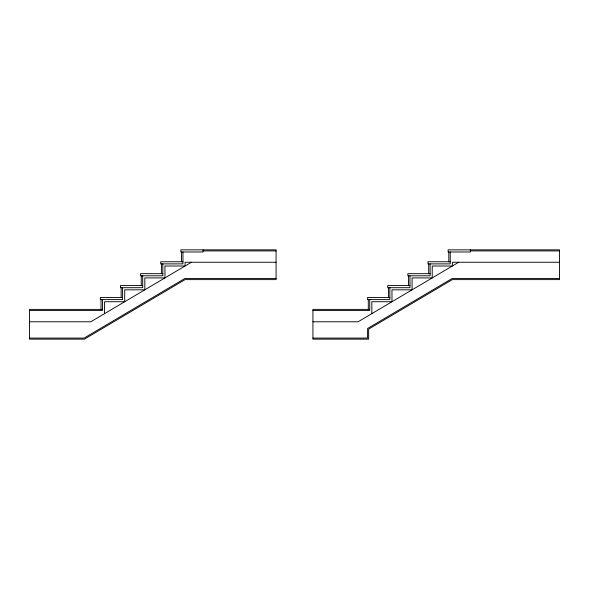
<?xml version="1.0" encoding="UTF-8"?>
<svg xmlns="http://www.w3.org/2000/svg" width="589" height="589" viewBox="0 0 589 589"><rect width="100%" height="100%" fill="white"/><g stroke="black" fill="none" stroke-linecap="round" stroke-linejoin="round"><path stroke-width="0.88" d="M191.425 262.252L90.794 321.785L29.45 321.785M458.706 262.252L358.068 321.785L312.928 321.785M203.08 250.914L276.072 250.914M470.353 250.914L559.55 250.914M182.951 261.759L160.701 261.759L160.701 263.887L182.951 263.887L182.951 251.982M450.224 261.759L427.975 261.759L427.975 263.887L450.224 263.887L450.224 251.982M276.072 262.252L185.079 262.252L185.079 266.007L164.949 266.007L164.949 277.92L144.828 277.92L144.828 289.825L124.699 289.825L124.699 301.73L104.57 301.73L104.57 313.635M559.55 262.252L452.352 262.252L452.352 266.007L432.23 266.007L432.23 277.92L412.101 277.92L412.101 289.825L391.972 289.825L391.972 301.73L371.843 301.73L371.843 313.635M162.829 273.664L140.572 273.664L140.572 275.792L162.829 275.792L162.829 263.887M430.103 273.664L407.846 273.664L407.846 275.792L430.103 275.792L430.103 263.887M276.072 278.553L184.755 278.553L84.117 338.086L29.45 338.086M559.55 278.553L452.028 278.553L367.595 328.5L367.595 338.086L312.928 338.086M142.7 285.569L120.443 285.569L120.443 287.697L142.7 287.697L142.7 275.792M409.973 285.569L387.724 285.569L387.724 287.697L409.973 287.697L409.973 275.792M122.571 297.474L100.321 297.474L100.321 299.602L122.571 299.602L122.571 287.697M389.844 297.474L367.595 297.474L367.595 299.602L389.844 299.602L389.844 287.697M102.442 309.38L29.45 309.38L29.45 339.146L84.411 339.146L185.042 279.62L276.072 279.62L276.072 249.854L180.823 249.854L180.823 251.982L203.08 251.982L203.08 249.854M369.723 309.38L312.928 309.38L312.928 339.146L368.655 339.146L368.655 329.104L452.315 279.62L559.55 279.62L559.55 249.854L448.104 249.854L448.104 251.982L470.353 251.982L470.353 249.854M29.45 310.447L102.442 310.447L102.442 299.602M312.928 310.447L369.723 310.447L369.723 299.602M448.811 251.982L448.811 261.759M428.682 263.887L428.682 273.664M408.56 275.792L408.56 285.569M388.431 287.697L388.431 297.474M368.302 299.602L368.302 309.38M181.537 251.982L181.537 261.759M161.408 263.887L161.408 273.664M141.279 275.792L141.279 285.569M121.157 287.697L121.157 297.474M101.028 299.602L101.028 309.38"/></g></svg>
